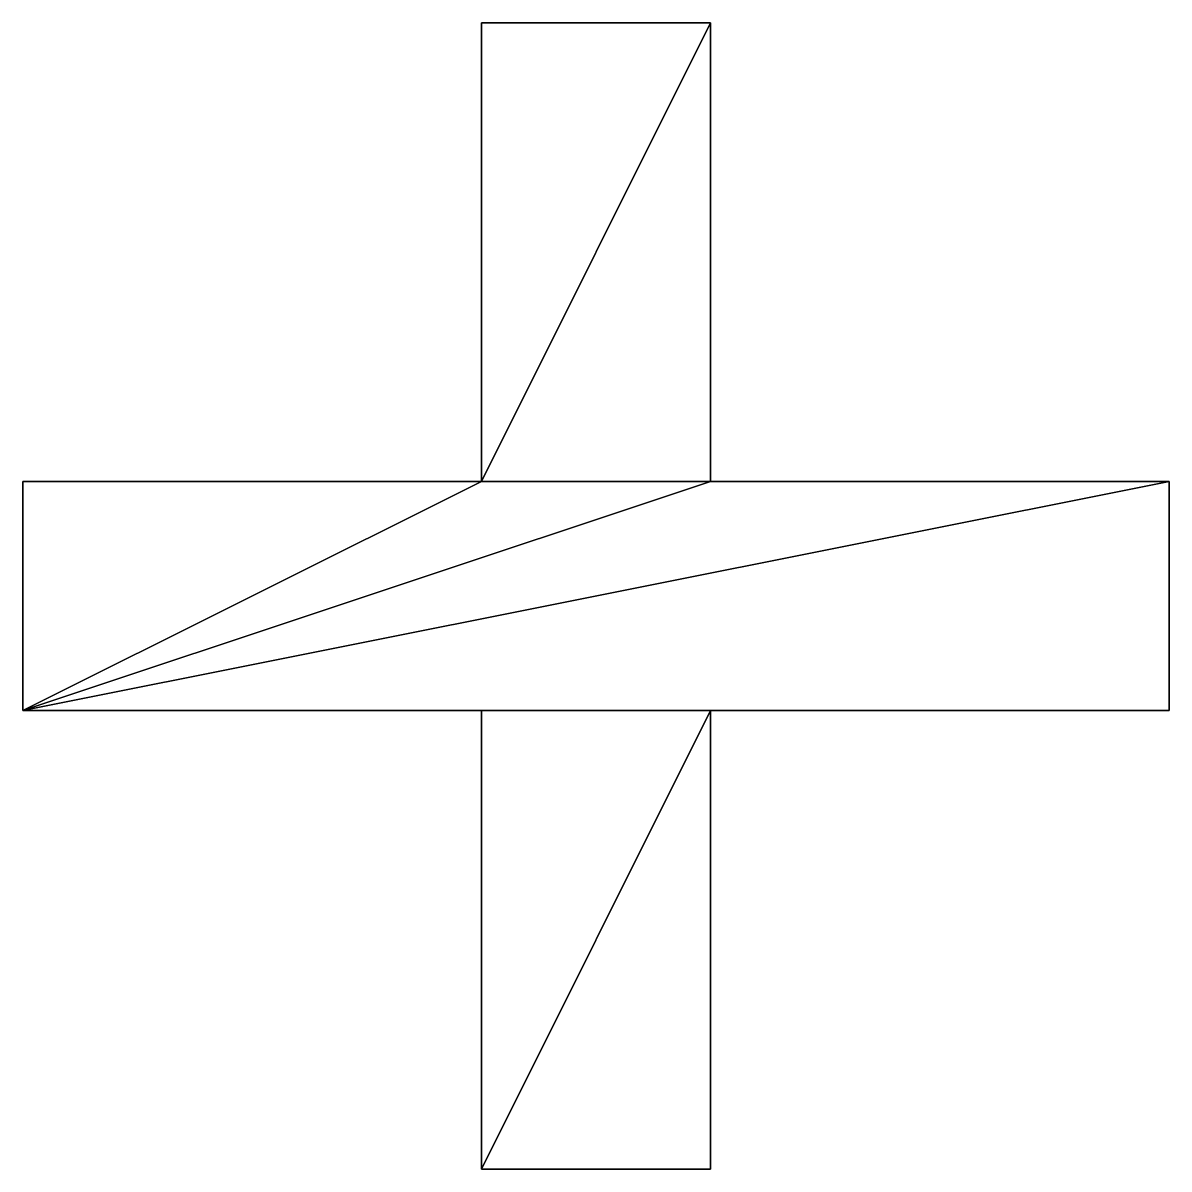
# Model space of a CAD drawing. Extents: x -1.36 to 0.64, y -0.21 to 1.79.
import ezdxf

# ---------------------------------------------------------------- set-up
doc = ezdxf.new("R2010")
doc.units = 0

# ---------------------------------------------------------------- blocks, each defined once
blk = doc.blocks.new('Mesh_006')
at = {"layer": 'Meshes'}
mesh = blk.add_polyface(dxfattribs=at)
corners = [(-1.013976, -0.206294, 0.2), (-1.013976, 0.193706, 0.2), (-0.213976, 0.193706, 0.2), (-0.213976, 0.993706, 0.2), (0.186024, 0.993706, 0.2), (0.186024, 0.193706, 0.2), (0.986024, 0.193706, 0.2), (0.986024, -0.206294, 0.2), (0.186024, -0.206294, 0.2), (0.186024, -1.006294, 0.2), (-0.213976, -1.006294, 0.2), (-0.213976, -0.206294, 0.2), (-1.013976, -0.206294, -0.2), (-1.013976, 0.193706, -0.2), (-0.213976, 0.193706, -0.2), (-0.213976, 0.993706, -0.2), (0.186024, 0.993706, -0.2), (0.186024, 0.193706, -0.2), (0.986024, 0.193706, -0.2), (0.986024, -0.206294, -0.2), (0.186024, -0.206294, -0.2), (0.186024, -1.006294, -0.2), (-0.213976, -1.006294, -0.2), (-0.213976, -0.206294, -0.2), (-1.013976, -0.206294, -0.2), (-1.013976, -0.206294, 0.2), (-1.013976, 0.193706, -0.2), (-1.013976, 0.193706, 0.2), (-0.213976, 0.193706, -0.2), (-0.213976, 0.193706, 0.2), (-0.213976, 0.993706, -0.2), (-0.213976, 0.993706, 0.2), (0.186024, 0.993706, -0.2), (0.186024, 0.993706, 0.2), (0.186024, 0.193706, -0.2), (0.186024, 0.193706, 0.2), (0.986024, 0.193706, -0.2), (0.986024, 0.193706, 0.2), (0.986024, -0.206294, -0.2), (0.986024, -0.206294, 0.2), (0.186024, -0.206294, -0.2), (0.186024, -0.206294, 0.2), (0.186024, -1.006294, -0.2), (0.186024, -1.006294, 0.2), (-0.213976, -1.006294, -0.2), (-0.213976, -1.006294, 0.2), (-0.213976, -0.206294, -0.2), (-0.213976, -0.206294, 0.2)]
mesh.append_faces([[corners[k] for k in face] for face in [(2, 4, 3), (2, 5, 4), (0, 2, 1), (0, 5, 2), (0, 6, 5), (0, 7, 6), (7, 0, 11), (10, 8, 11), (8, 7, 11), (10, 9, 8), (14, 16, 15), (14, 17, 16), (12, 14, 13), (12, 17, 14), (12, 18, 17), (12, 19, 18), (23, 19, 12), (22, 20, 23), (20, 19, 23), (22, 21, 20), (25, 27, 26, 24), (27, 29, 28, 26), (29, 31, 30, 28), (31, 33, 32, 30), (33, 35, 34, 32), (35, 37, 36, 34), (37, 39, 38, 36), (39, 41, 40, 38), (41, 43, 42, 40), (43, 45, 44, 42), (45, 47, 46, 44), (47, 25, 24, 46)]], dxfattribs={"color": 254})

msp = doc.modelspace()

# ---------------------------------------------------------------- block references
at = {"layer": '1'}
msp.add_blockref('Mesh_006', (-0.342948, 0.793241, -1.113818), dxfattribs=at)

doc.saveas('drawing.dxf')
